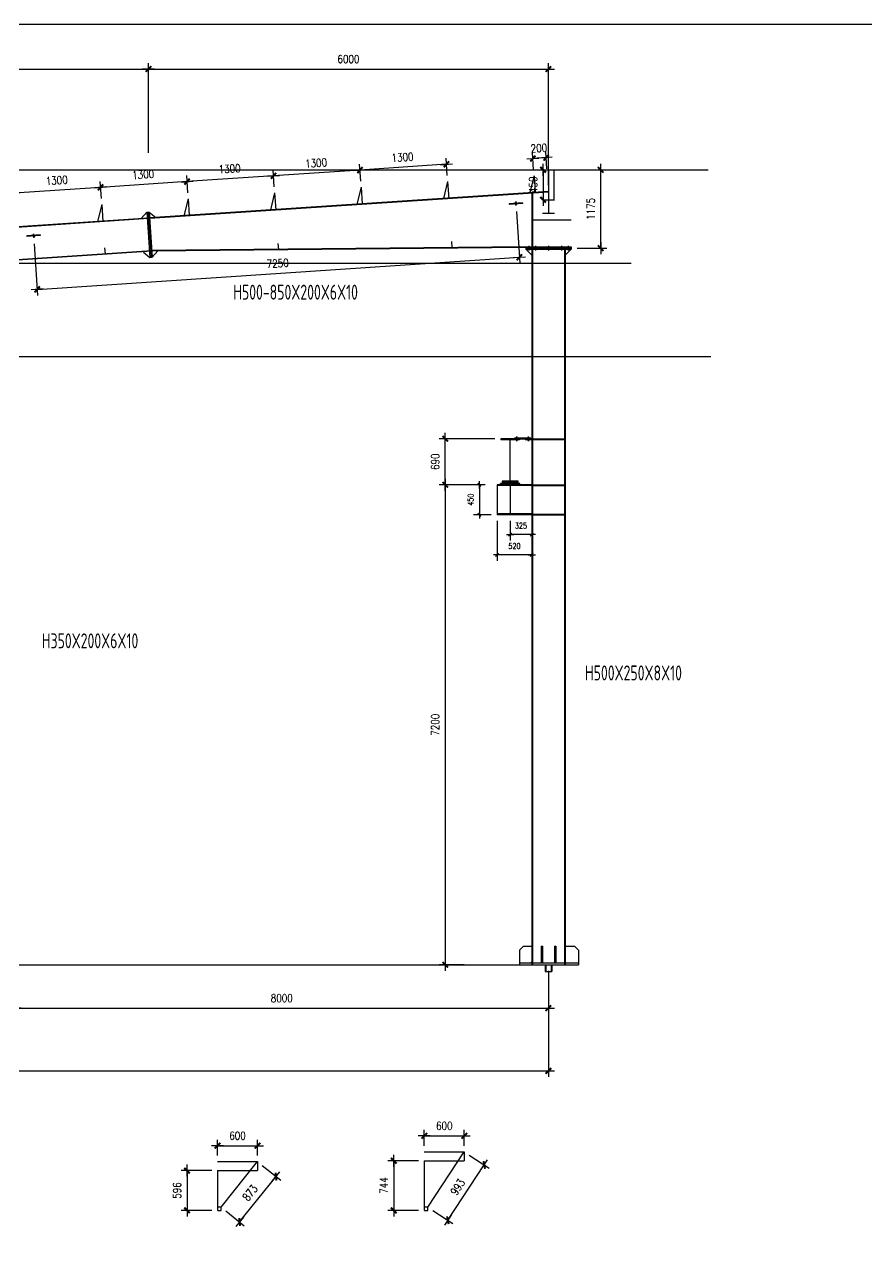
# Model space of a CAD drawing. Header units: millimetres. Extents: x 2451220 to 4527627, y -5186613 to -1639140.
# Drawn here: x 2501903 to 2514538, y -1657442 to -1639140 of the extents above; entities that cross this region are included whole.
import ezdxf

# ---------------------------------------------------------------- set-up
doc = ezdxf.new("R2010")
doc.units = ezdxf.units.MM
doc.header["$LTSCALE"] = 1000
doc.header["$PDMODE"] = 34
doc.styles.add('DIM_FONT', font='simplex.shx', dxfattribs={"width": 0.8, "bigfont": 'hztxt.shx'})
doc.styles.get("Standard").update_dxf_attribs({"font": 'txt', "bigfont": 'gbcbig.shx'})
doc.styles.add('TSSD_Label', font='Tssdeng.shx', dxfattribs={"width": 0.7, "bigfont": 'hztxt.shx'})
doc.dimstyles.get("Standard").update_dxf_attribs({"dimscale": 100, "dimtxt": 3.5, "dimasz": 1, "dimexe": 2.5, "dimexo": 3, "dimgap": 1.5, "dimtad": 1, "dimdec": 0, "dimzin": 0, "dimdsep": 46, "dimtxsty": 'Standard', "dimblk": 'ARCHTICK', "dimcen": 0.09, "dimadec": 0, "dimazin": 0, "dimtfac": 1, "dimtdec": 0, "dimtix": 1, "dimtmove": 2, "dimatfit": 3, "dimldrblk": 'ARCHTICK', "dimfxl": 1, "dimtolj": 1, "dimtzin": 0, "dimarcsym": 0})
doc.dimstyles.new('WGH(1)', dxfattribs={"dimscale": 1.2, "dimtxt": 100, "dimasz": 0.5, "dimexe": 75, "dimexo": 75, "dimgap": 75, "dimtad": 1, "dimdec": 0, "dimzin": 0, "dimdsep": 46, "dimtxsty": 'DIM_FONT', "dimblk1": '_DIMX', "dimblk2": '_DIMX', "dimsah": 1, "dimcen": 0.09, "dimclrd": 3, "dimclre": 3, "dimclrt": 7, "dimadec": 0, "dimazin": 0, "dimtfac": 1, "dimtdec": 0, "dimtix": 1, "dimtmove": 2, "dimatfit": 3, "dimldrblk": '_DIMX', "dimfxl": 1, "dimtolj": 1, "dimtzin": 0, "dimarcsym": 0})

# ---------------------------------------------------------------- blocks, each defined once
blk = doc.blocks.new('_DIMX')
blk.add_line((-150, 0), (150, 0))
at = {"const_width": 50}
blk.add_lwpolyline([(-70, -70), (70, 70)], dxfattribs=at)
blk = doc.blocks.new('*D452')
at = {"color": 3, "lineweight": -2}
for p, q in [((2491764, -1642055), (2491764, -1639719)), ((2503764, -1641067), (2503764, -1639719)), ((2491765, -1639809), (2503764, -1639809))]:
    blk.add_line(p, q, dxfattribs=at)
at = {"layer": 'Defpoints', "color": 0}
for p in [(2503764, -1639809), (2503764, -1641157), (2491764, -1642145)]:
    blk.add_point(p, dxfattribs=at)
at = {"color": 3, "lineweight": -2, "xscale": 0.6, "yscale": 0.6, "zscale": 0.6, "rotation": 180}
blk.add_blockref('_DIMX', (2491764, -1639809), dxfattribs=at)
at = {"color": 3, "lineweight": -2, "xscale": 0.6, "yscale": 0.6, "zscale": 0.6}
blk.add_blockref('_DIMX', (2503764, -1639809), dxfattribs=at)
at = {"color": 7, "insert": (2497764, -1639659), "char_height": 120, "attachment_point": 5, "style": 'DIM_FONT'}
blk.add_mtext('\\A1;12000', dxfattribs=at)
blk = doc.blocks.new('*D2065')
at = {"color": 3, "lineweight": -2}
for p, q in [((2503764, -1640977), (2503764, -1639719)), ((2509764, -1641555), (2509764, -1639719)), ((2503765, -1639809), (2509764, -1639809))]:
    blk.add_line(p, q, dxfattribs=at)
at = {"layer": 'Defpoints', "color": 0}
for p in [(2509764, -1639809), (2503764, -1641067), (2509764, -1641645)]:
    blk.add_point(p, dxfattribs=at)
at = {"color": 3, "lineweight": -2, "xscale": 0.6, "yscale": 0.6, "zscale": 0.6, "rotation": 180}
blk.add_blockref('_DIMX', (2503764, -1639809), dxfattribs=at)
at = {"color": 3, "lineweight": -2, "xscale": 0.6, "yscale": 0.6, "zscale": 0.6}
blk.add_blockref('_DIMX', (2509764, -1639809), dxfattribs=at)
at = {"color": 7, "insert": (2506764, -1639659), "char_height": 120, "attachment_point": 5, "style": 'DIM_FONT'}
blk.add_mtext('\\A1;6000', dxfattribs=at)
blk = doc.blocks.new('*D453')
at = {"color": 3, "lineweight": -2}
for p, q in [((2485764, -1653335), (2485764, -1654928)), ((2509764, -1653335), (2509764, -1654928)), ((2485765, -1654838), (2509764, -1654838))]:
    blk.add_line(p, q, dxfattribs=at)
at = {"layer": 'Defpoints', "color": 0}
for p in [(2485764, -1653245), (2509764, -1653245), (2509764, -1654838)]:
    blk.add_point(p, dxfattribs=at)
at = {"color": 3, "lineweight": -2, "xscale": 0.6, "yscale": 0.6, "zscale": 0.6, "rotation": 180}
blk.add_blockref('_DIMX', (2485764, -1654838), dxfattribs=at)
at = {"color": 3, "lineweight": -2, "xscale": 0.6, "yscale": 0.6, "zscale": 0.6}
blk.add_blockref('_DIMX', (2509764, -1654838), dxfattribs=at)
at = {"color": 7, "insert": (2497764, -1654688), "char_height": 120, "attachment_point": 5, "style": 'DIM_FONT'}
blk.add_mtext('\\A1;24000', dxfattribs=at)
blk = doc.blocks.new('*D456')
at = {"color": 3, "lineweight": -2}
for p, q in [((2501764, -1653335), (2501764, -1653986)), ((2509764, -1653335), (2509764, -1653986)), ((2501765, -1653896), (2509764, -1653896))]:
    blk.add_line(p, q, dxfattribs=at)
at = {"layer": 'Defpoints', "color": 0}
for p in [(2501764, -1653245), (2509764, -1653245), (2509764, -1653896)]:
    blk.add_point(p, dxfattribs=at)
at = {"color": 3, "lineweight": -2, "xscale": 0.6, "yscale": 0.6, "zscale": 0.6, "rotation": 180}
blk.add_blockref('_DIMX', (2501764, -1653896), dxfattribs=at)
at = {"color": 3, "lineweight": -2, "xscale": 0.6, "yscale": 0.6, "zscale": 0.6}
blk.add_blockref('_DIMX', (2509764, -1653896), dxfattribs=at)
at = {"color": 7, "insert": (2505764, -1653746), "char_height": 120, "attachment_point": 5, "style": 'DIM_FONT'}
blk.add_mtext('\\A1;8000', dxfattribs=at)
blk = doc.blocks.new('*D457')
at = {"color": 3, "lineweight": -2}
for p, q in [((2509542, -1641319), (2509525, -1641062)), ((2509530, -1641152), (2509530, -1641152)), ((2509731, -1641138), (2509531, -1641152)), ((2509742, -1641305), (2509725, -1641049)), ((2509731, -1641138), (2509732, -1641138))]:
    blk.add_line(p, q, dxfattribs=at)
at = {"layer": 'Defpoints', "color": 0}
for p in [(2509531, -1641152), (2509748, -1641395), (2509548, -1641409)]:
    blk.add_point(p, dxfattribs=at)
at = {"color": 3, "lineweight": -2, "xscale": 0.6, "yscale": 0.6, "zscale": 0.6}
for p, rotation in [((2509531, -1641152), 3.814074834272617), ((2509731, -1641138), 183.8140748342726)]:
    blk.add_blockref('_DIMX', p, dxfattribs=dict(at, rotation=rotation))
at = {"color": 7, "insert": (2509621, -1640995), "char_height": 120, "attachment_point": 5, "rotation": 3.8141, "style": 'DIM_FONT'}
blk.add_mtext('\\A1;200', dxfattribs=at)
blk = doc.blocks.new('*D2068')
at = {"color": 3, "lineweight": -2}
for p, q in [((2508245, -1641405), (2508228, -1641148)), ((2506948, -1641492), (2506931, -1641235)), ((2508233, -1641238), (2506937, -1641325))]:
    blk.add_line(p, q, dxfattribs=at)
at = {"layer": 'Defpoints', "color": 0}
for p in [(2506937, -1641325), (2508251, -1641495), (2506954, -1641582)]:
    blk.add_point(p, dxfattribs=at)
at = {"color": 3, "lineweight": -2, "xscale": 0.6, "yscale": 0.6, "zscale": 0.6}
for p, rotation in [((2508234, -1641238), 3.814074823641809), ((2506937, -1641325), 183.8140748236418)]:
    blk.add_blockref('_DIMX', p, dxfattribs=dict(at, rotation=rotation))
at = {"color": 7, "insert": (2507575, -1641132), "char_height": 120, "attachment_point": 5, "rotation": 3.8141, "style": 'DIM_FONT'}
blk.add_mtext('\\A1;1300', dxfattribs=at)
blk = doc.blocks.new('*D2069')
at = {"color": 3, "lineweight": -2}
for p, q in [((2505651, -1641578), (2505634, -1641321)), ((2506936, -1641325), (2505640, -1641411)), ((2506948, -1641492), (2506931, -1641235))]:
    blk.add_line(p, q, dxfattribs=at)
at = {"layer": 'Defpoints', "color": 0}
for p in [(2505640, -1641411), (2505657, -1641668), (2506954, -1641582)]:
    blk.add_point(p, dxfattribs=at)
at = {"color": 3, "lineweight": -2, "xscale": 0.6, "yscale": 0.6, "zscale": 0.6}
for p, rotation in [((2505640, -1641411), 183.8140748236418), ((2506937, -1641325), 3.814074823641809)]:
    blk.add_blockref('_DIMX', p, dxfattribs=dict(at, rotation=rotation))
at = {"color": 7, "insert": (2506278, -1641218), "char_height": 120, "attachment_point": 5, "rotation": 3.8141, "style": 'DIM_FONT'}
blk.add_mtext('\\A1;1300', dxfattribs=at)
blk = doc.blocks.new('*D2070')
at = {"color": 3, "lineweight": -2}
for p, q in [((2505651, -1641578), (2505634, -1641321)), ((2504354, -1641665), (2504337, -1641408)), ((2505639, -1641411), (2504343, -1641497))]:
    blk.add_line(p, q, dxfattribs=at)
at = {"layer": 'Defpoints', "color": 0}
for p in [(2504343, -1641498), (2504360, -1641754), (2505657, -1641668)]:
    blk.add_point(p, dxfattribs=at)
at = {"color": 3, "lineweight": -2, "xscale": 0.6, "yscale": 0.6, "zscale": 0.6}
for p, rotation in [((2505640, -1641411), 3.814074823641809), ((2504343, -1641498), 183.8140748236418)]:
    blk.add_blockref('_DIMX', p, dxfattribs=dict(at, rotation=rotation))
at = {"color": 7, "insert": (2504981, -1641305), "char_height": 120, "attachment_point": 5, "rotation": 3.8141, "style": 'DIM_FONT'}
blk.add_mtext('\\A1;1300', dxfattribs=at)
blk = doc.blocks.new('*D2071')
at = {"color": 3, "lineweight": -2}
for p, q in [((2503057, -1641751), (2503039, -1641494)), ((2504342, -1641498), (2503046, -1641584)), ((2504354, -1641665), (2504337, -1641408))]:
    blk.add_line(p, q, dxfattribs=at)
at = {"layer": 'Defpoints', "color": 0}
for p in [(2503045, -1641584), (2504360, -1641754), (2503063, -1641841)]:
    blk.add_point(p, dxfattribs=at)
at = {"color": 3, "lineweight": -2, "xscale": 0.6, "yscale": 0.6, "zscale": 0.6}
for p, rotation in [((2503045, -1641584), 183.8140748236418), ((2504343, -1641498), 3.814074823641809)]:
    blk.add_blockref('_DIMX', p, dxfattribs=dict(at, rotation=rotation))
at = {"color": 7, "insert": (2503684, -1641391), "char_height": 120, "attachment_point": 5, "rotation": 3.8141, "style": 'DIM_FONT'}
blk.add_mtext('\\A1;1300', dxfattribs=at)
blk = doc.blocks.new('*D2072')
at = {"color": 3, "lineweight": -2}
for p, q in [((2501759, -1641838), (2501742, -1641581)), ((2503057, -1641751), (2503039, -1641494)), ((2503045, -1641584), (2501749, -1641670))]:
    blk.add_line(p, q, dxfattribs=at)
at = {"layer": 'Defpoints', "color": 0}
for p in [(2501748, -1641670), (2501765, -1641927), (2503063, -1641841)]:
    blk.add_point(p, dxfattribs=at)
at = {"color": 3, "lineweight": -2, "xscale": 0.6, "yscale": 0.6, "zscale": 0.6}
for p, rotation in [((2503045, -1641584), 3.814074823641809), ((2501748, -1641670), 183.8140748236418)]:
    blk.add_blockref('_DIMX', p, dxfattribs=dict(at, rotation=rotation))
at = {"color": 7, "insert": (2502387, -1641478), "char_height": 120, "attachment_point": 5, "rotation": 3.8141, "style": 'DIM_FONT'}
blk.add_mtext('\\A1;1300', dxfattribs=at)
blk = doc.blocks.new('*D2093')
at = {"color": 3, "lineweight": -2}
for p, q in [((2509283, -1641947), (2509334, -1642722)), ((2502049, -1642430), (2502100, -1643204)), ((2502095, -1643114), (2509328, -1642632))]:
    blk.add_line(p, q, dxfattribs=at)
at = {"layer": 'Defpoints', "color": 0}
for p in [(2509277, -1641858), (2502043, -1642340), (2509328, -1642632)]:
    blk.add_point(p, dxfattribs=at)
at = {"color": 3, "lineweight": -2, "xscale": 0.6, "yscale": 0.6, "zscale": 0.6}
for p, rotation in [((2509328, -1642632), 3.814074834316788), ((2502095, -1643114), 183.8140748343168)]:
    blk.add_blockref('_DIMX', p, dxfattribs=dict(at, rotation=rotation))
at = {"color": 7, "insert": (2505702, -1642723), "char_height": 120, "attachment_point": 5, "rotation": 3.8141, "style": 'DIM_FONT'}
blk.add_mtext('\\A1;7250', dxfattribs=at)
blk = doc.blocks.new('*D464')
at = {"color": 3, "lineweight": -2}
for p, q in [((2508554, -1646045), (2508126, -1646045)), ((2508216, -1646045), (2508216, -1653244)), ((2508500, -1653245), (2508126, -1653245))]:
    blk.add_line(p, q, dxfattribs=at)
at = {"layer": 'Defpoints', "color": 0}
for p in [(2508644, -1646045), (2508216, -1653245), (2508590, -1653245)]:
    blk.add_point(p, dxfattribs=at)
at = {"color": 3, "lineweight": -2, "xscale": 0.6, "yscale": 0.6, "zscale": 0.6}
for p, rotation in [((2508216, -1646045), 90), ((2508216, -1653245), 270)]:
    blk.add_blockref('_DIMX', p, dxfattribs=dict(at, rotation=rotation))
at = {"color": 7, "insert": (2508066, -1649645), "char_height": 120, "attachment_point": 5, "rotation": 90, "style": 'DIM_FONT'}
blk.add_mtext('\\A1;7200', dxfattribs=at)
blk = doc.blocks.new('*D2099')
at = {"color": 3, "lineweight": -2}
for p, q in [((2508814, -1646045), (2508638, -1646045)), ((2508728, -1646045), (2508728, -1646494)), ((2508904, -1646495), (2508638, -1646495))]:
    blk.add_line(p, q, dxfattribs=at)
at = {"layer": 'Defpoints', "color": 0}
for p in [(2508904, -1646045), (2508728, -1646495), (2508994, -1646495)]:
    blk.add_point(p, dxfattribs=at)
at = {"color": 3, "lineweight": -2, "xscale": 0.36, "yscale": 0.36, "zscale": 0.36}
for p, rotation in [((2508728, -1646045), 90), ((2508728, -1646495), 270)]:
    blk.add_blockref('_DIMX', p, dxfattribs=dict(at, rotation=rotation))
at = {"color": 7, "insert": (2508596, -1646270), "char_height": 84, "attachment_point": 5, "rotation": 90, "style": 'DIM_FONT'}
blk.add_mtext('\\A1;450', dxfattribs=at)
blk = doc.blocks.new('*D2100')
at = {"color": 3, "lineweight": -2}
for p, q in [((2509189, -1646585), (2509189, -1646882)), ((2509514, -1646585), (2509514, -1646882)), ((2509189, -1646792), (2509189, -1646792)), ((2509514, -1646792), (2509189, -1646792)), ((2509515, -1646792), (2509515, -1646792))]:
    blk.add_line(p, q, dxfattribs=at)
at = {"layer": 'Defpoints', "color": 0}
for p in [(2509189, -1646495), (2509514, -1646495), (2509189, -1646792)]:
    blk.add_point(p, dxfattribs=at)
at = {"color": 3, "lineweight": -2, "xscale": 0.36, "yscale": 0.36, "zscale": 0.36}
blk.add_blockref('_DIMX', (2509189, -1646792), dxfattribs=at)
at = {"color": 3, "lineweight": -2, "xscale": 0.36, "yscale": 0.36, "zscale": 0.36, "rotation": 180}
blk.add_blockref('_DIMX', (2509514, -1646792), dxfattribs=at)
at = {"color": 7, "insert": (2509352, -1646660), "char_height": 84, "attachment_point": 5, "style": 'DIM_FONT'}
blk.add_mtext('\\A1;325', dxfattribs=at)
blk = doc.blocks.new('*D2101')
at = {"color": 3, "lineweight": -2}
for p, q in [((2508994, -1646585), (2508994, -1647187)), ((2509514, -1646585), (2509514, -1647187)), ((2509514, -1647097), (2508995, -1647097))]:
    blk.add_line(p, q, dxfattribs=at)
at = {"layer": 'Defpoints', "color": 0}
for p in [(2508994, -1646495), (2509514, -1646495), (2508994, -1647097)]:
    blk.add_point(p, dxfattribs=at)
at = {"color": 3, "lineweight": -2, "xscale": 0.36, "yscale": 0.36, "zscale": 0.36, "rotation": 180}
blk.add_blockref('_DIMX', (2508994, -1647097), dxfattribs=at)
at = {"color": 3, "lineweight": -2, "xscale": 0.36, "yscale": 0.36, "zscale": 0.36}
blk.add_blockref('_DIMX', (2509514, -1647097), dxfattribs=at)
at = {"color": 7, "insert": (2509254, -1646965), "char_height": 84, "attachment_point": 5, "style": 'DIM_FONT'}
blk.add_mtext('\\A1;520', dxfattribs=at)
blk = doc.blocks.new('*D2102')
at = {"color": 3, "lineweight": -2}
for p, q in [((2508959, -1645355), (2508126, -1645355)), ((2508216, -1646044), (2508216, -1645355)), ((2508814, -1646045), (2508126, -1646045))]:
    blk.add_line(p, q, dxfattribs=at)
at = {"layer": 'Defpoints', "color": 0}
for p in [(2508216, -1645355), (2509049, -1645355), (2508904, -1646045)]:
    blk.add_point(p, dxfattribs=at)
at = {"color": 3, "lineweight": -2, "xscale": 0.6, "yscale": 0.6, "zscale": 0.6}
for p, rotation in [((2508216, -1645355), 90), ((2508216, -1646045), 270)]:
    blk.add_blockref('_DIMX', p, dxfattribs=dict(at, rotation=rotation))
at = {"color": 7, "insert": (2508066, -1645700), "char_height": 120, "attachment_point": 5, "rotation": 90, "style": 'DIM_FONT'}
blk.add_mtext('\\A1;690', dxfattribs=at)
blk = doc.blocks.new('*D2103')
at = {"color": 3, "lineweight": -2}
for p, q in [((2510194, -1641320), (2510638, -1641320)), ((2510548, -1642494), (2510548, -1641320)), ((2510194, -1642495), (2510638, -1642495))]:
    blk.add_line(p, q, dxfattribs=at)
at = {"layer": 'Defpoints', "color": 0}
for p in [(2510104, -1641320), (2510548, -1641320), (2510104, -1642495)]:
    blk.add_point(p, dxfattribs=at)
at = {"color": 3, "lineweight": -2, "xscale": 0.6, "yscale": 0.6, "zscale": 0.6}
for p, rotation in [((2510548, -1641320), 90), ((2510548, -1642495), 270)]:
    blk.add_blockref('_DIMX', p, dxfattribs=dict(at, rotation=rotation))
at = {"color": 7, "insert": (2510398, -1641907), "char_height": 120, "attachment_point": 5, "rotation": 90, "style": 'DIM_FONT'}
blk.add_mtext('\\A1;1175', dxfattribs=at)
blk = doc.blocks.new('*D2106')
at = {"color": 3, "lineweight": -2}
blk.add_line((2509684, -1641320), (2509684, -1641769), dxfattribs=at)
at = {"layer": 'Defpoints', "color": 0}
for p in [(2509684, -1641320), (2509684, -1641770), (2509684, -1641770)]:
    blk.add_point(p, dxfattribs=at)
at = {"color": 3, "lineweight": -2, "xscale": 0.6, "yscale": 0.6, "zscale": 0.6}
for p, rotation in [((2509684, -1641320), 90), ((2509684, -1641770), 270)]:
    blk.add_blockref('_DIMX', p, dxfattribs=dict(at, rotation=rotation))
at = {"color": 7, "insert": (2509534, -1641545), "char_height": 120, "attachment_point": 5, "rotation": 90, "style": 'DIM_FONT'}
blk.add_mtext('\\A1;450', dxfattribs=at)
blk = doc.blocks.new('*D1479')
at = {"color": 3, "lineweight": -2}
for p, q in [((2504713, -1656333), (2504252, -1656333)), ((2504342, -1656334), (2504342, -1656928)), ((2504713, -1656929), (2504252, -1656929))]:
    blk.add_line(p, q, dxfattribs=at)
at = {"layer": 'Defpoints', "color": 0}
for p in [(2504803, -1656333), (2504342, -1656929), (2504803, -1656929)]:
    blk.add_point(p, dxfattribs=at)
at = {"color": 3, "lineweight": -2, "xscale": 0.6, "yscale": 0.6, "zscale": 0.6}
for p, rotation in [((2504342, -1656333), 90), ((2504342, -1656929), 270)]:
    blk.add_blockref('_DIMX', p, dxfattribs=dict(at, rotation=rotation))
at = {"color": 7, "insert": (2504192, -1656631), "char_height": 120, "attachment_point": 5, "rotation": 90, "style": 'DIM_FONT'}
blk.add_mtext('\\A1;596', dxfattribs=at)
blk = doc.blocks.new('*D1480')
at = {"color": 3, "lineweight": -2}
for p, q in [((2504800, -1656108), (2504800, -1655869)), ((2504800, -1655959), (2505399, -1655959)), ((2505400, -1656108), (2505400, -1655869))]:
    blk.add_line(p, q, dxfattribs=at)
at = {"layer": 'Defpoints', "color": 0}
for p in [(2505400, -1655959), (2504800, -1656198), (2505400, -1656198)]:
    blk.add_point(p, dxfattribs=at)
at = {"color": 3, "lineweight": -2, "xscale": 0.6, "yscale": 0.6, "zscale": 0.6, "rotation": 180}
blk.add_blockref('_DIMX', (2504800, -1655959), dxfattribs=at)
at = {"color": 3, "lineweight": -2, "xscale": 0.6, "yscale": 0.6, "zscale": 0.6}
blk.add_blockref('_DIMX', (2505400, -1655959), dxfattribs=at)
at = {"color": 7, "insert": (2505100, -1655809), "char_height": 120, "attachment_point": 5, "style": 'DIM_FONT'}
blk.add_mtext('\\A1;600', dxfattribs=at)
blk = doc.blocks.new('*D1481')
at = {"color": 3, "lineweight": -2}
for p, q in [((2505470, -1656254), (2505749, -1656478)), ((2505132, -1657102), (2505678, -1656422)), ((2504923, -1656935), (2505202, -1657159))]:
    blk.add_line(p, q, dxfattribs=at)
at = {"layer": 'Defpoints', "color": 0}
for p in [(2505400, -1656198), (2505678, -1656422), (2504853, -1656879)]:
    blk.add_point(p, dxfattribs=at)
at = {"color": 3, "lineweight": -2, "xscale": 0.6, "yscale": 0.6, "zscale": 0.6}
for p, rotation in [((2505678, -1656422), 51.22750575234268), ((2505131, -1657103), 231.2275057523427)]:
    blk.add_blockref('_DIMX', p, dxfattribs=dict(at, rotation=rotation))
at = {"color": 7, "insert": (2505288, -1656668), "char_height": 120, "attachment_point": 5, "rotation": 51.2275, "style": 'DIM_FONT'}
blk.add_mtext('\\A1;873', dxfattribs=at)
blk = doc.blocks.new('*D1482')
at = {"color": 3, "lineweight": -2}
for p, q in [((2507815, -1656185), (2507354, -1656185)), ((2507444, -1656186), (2507444, -1656928)), ((2507815, -1656929), (2507354, -1656929))]:
    blk.add_line(p, q, dxfattribs=at)
at = {"layer": 'Defpoints', "color": 0}
for p in [(2507905, -1656185), (2507444, -1656929), (2507905, -1656929)]:
    blk.add_point(p, dxfattribs=at)
at = {"color": 3, "lineweight": -2, "xscale": 0.6, "yscale": 0.6, "zscale": 0.6}
for p, rotation in [((2507444, -1656185), 90), ((2507444, -1656929), 270)]:
    blk.add_blockref('_DIMX', p, dxfattribs=dict(at, rotation=rotation))
at = {"color": 7, "insert": (2507294, -1656557), "char_height": 120, "attachment_point": 5, "rotation": 90, "style": 'DIM_FONT'}
blk.add_mtext('\\A1;744', dxfattribs=at)
blk = doc.blocks.new('*D1483')
at = {"color": 3, "lineweight": -2}
for p, q in [((2507902, -1655960), (2507902, -1655721)), ((2507902, -1655811), (2508501, -1655811)), ((2508502, -1655960), (2508502, -1655721))]:
    blk.add_line(p, q, dxfattribs=at)
at = {"layer": 'Defpoints', "color": 0}
for p in [(2508502, -1655811), (2507902, -1656050), (2508502, -1656050)]:
    blk.add_point(p, dxfattribs=at)
at = {"color": 3, "lineweight": -2, "xscale": 0.6, "yscale": 0.6, "zscale": 0.6, "rotation": 180}
blk.add_blockref('_DIMX', (2507902, -1655811), dxfattribs=at)
at = {"color": 3, "lineweight": -2, "xscale": 0.6, "yscale": 0.6, "zscale": 0.6}
blk.add_blockref('_DIMX', (2508502, -1655811), dxfattribs=at)
at = {"color": 7, "insert": (2508202, -1655661), "char_height": 120, "attachment_point": 5, "style": 'DIM_FONT'}
blk.add_mtext('\\A1;600', dxfattribs=at)
blk = doc.blocks.new('*D1484')
at = {"color": 3, "lineweight": -2}
for p, q in [((2508577, -1656100), (2508877, -1656297)), ((2508255, -1657076), (2508801, -1656248)), ((2508030, -1656929), (2508330, -1657126))]:
    blk.add_line(p, q, dxfattribs=at)
at = {"layer": 'Defpoints', "color": 0}
for p in [(2508502, -1656050), (2508802, -1656248), (2507955, -1656879)]:
    blk.add_point(p, dxfattribs=at)
at = {"color": 3, "lineweight": -2, "xscale": 0.6, "yscale": 0.6, "zscale": 0.6}
for p, rotation in [((2508802, -1656248), 56.58192938402099), ((2508255, -1657077), 236.581929384021)]:
    blk.add_blockref('_DIMX', p, dxfattribs=dict(at, rotation=rotation))
at = {"color": 7, "insert": (2508403, -1656580), "char_height": 120, "attachment_point": 5, "rotation": 56.5819, "style": 'DIM_FONT'}
blk.add_mtext('\\A1;993', dxfattribs=at)

msp = doc.modelspace()

# ---------------------------------------------------------------- linework, layer by layer
for p, q in [((2485754.3, -1641319.7), (2512162.5, -1641319.7)), ((2508251, -1641495.1), (2508187.8, -1641749.8)), ((2508251, -1641495.1), (2508268.3, -1641754.5)), ((2509548.1, -1641408.6), (2509484.9, -1641663.4)), ((2509548.1, -1641408.6), (2509564.8, -1641658)), ((2509764.3, -1641644.7), (2503782.3, -1642043.5)), ((2509765, -1641654.7), (2503782.9, -1642053.5)), ((2504359.6, -1641754.5), (2504296.4, -1642009.3)), ((2504359.6, -1641754.5), (2504376.3, -1642003.9)), ((2505656.8, -1641668), (2505593.6, -1641922.8)), ((2505656.8, -1641668), (2505674.1, -1641927.4)), ((2506953.9, -1641581.5), (2506890.7, -1641836.3)), ((2506953.9, -1641581.5), (2506970.5, -1641831)), ((2509514.3, -1641673.4), (2509514.3, -1653244.7)), ((2509524.3, -1641672.8), (2509524.3, -1653244.7)), ((2503062.5, -1641841), (2502999.3, -1642095.7)), ((2503062.5, -1641841), (2503079.7, -1642098.4)), ((2509174.7, -1641829.4), (2509175.4, -1641839.3)), ((2509272.8, -1641797.8), (2509276.8, -1641857.6)), ((2509272.8, -1641797.8), (2509276.8, -1641857.6)), ((2509674.3, -1641769.7), (2509854.3, -1641769.7)), ((2509684.3, -1641769.7), (2509844.3, -1641769.7)), ((2509764.3, -1641769.7), (2509764.3, -1641969.7)), ((2503764.3, -1642044.7), (2491782.3, -1642843.5)), ((2503764.8, -1642052.7), (2491782.8, -1642851.5)), ((2503740.4, -1641956.1), (2503656.6, -1642051.9)), ((2503740.4, -1641956.1), (2503776.3, -1641953.7)), ((2503740.4, -1641956.1), (2503785.6, -1642634.6)), ((2503746.4, -1642045.9), (2503764.3, -1642044.7)), ((2503758.3, -1641954.9), (2503803.6, -1642633.4)), ((2503776.3, -1641953.7), (2503821.5, -1642632.2)), ((2503776.3, -1641953.7), (2503872.1, -1642037.6)), ((2509674.3, -1641969.7), (2509854.3, -1641969.7)), ((2501940.8, -1642311.6), (2501941.5, -1642321.6)), ((2502038.9, -1642280), (2502042.9, -1642339.9)), ((2503105.9, -1642491.5), (2503111.9, -1642581.3)), ((2509424.3, -1642476.7), (2503814.9, -1642532.4)), ((2509424.3, -1642486.7), (2503815.5, -1642542.4)), ((2505707.1, -1642423.6), (2505713.1, -1642513.6)), ((2508311.2, -1642397.8), (2508317.2, -1642487.7)), ((2510004.3, -1642494.7), (2510004.3, -1653244.7)), ((2510014.3, -1642494.7), (2510014.3, -1653244.7)), ((2503815, -1642534.4), (2491779.1, -1643336.8)), ((2503815.5, -1642542.4), (2491779.6, -1643344.8)), ((2503690.1, -1642555.6), (2503785.6, -1642634.6)), ((2503785.6, -1642634.6), (2503821.5, -1642632.2)), ((2503821.5, -1642632.2), (2503905.3, -1642536.4)), ((2509424.3, -1642512.7), (2509514.3, -1642602.7)), ((2510014.3, -1642602.7), (2510104.3, -1642512.7)), ((2485748.3, -1642719.7), (2511006.7, -1642719.7)), ((2485544.3, -1644119.7), (2512202.6, -1644119.7)), ((2509329.3, -1645354.7), (2509049.3, -1645354.7)), ((2509049.3, -1645354.7), (2509049.3, -1645368.7)), ((2509329.3, -1645368.7), (2509049.3, -1645368.7)), ((2509189.3, -1646024.7), (2509189.3, -1645354.7)), ((2509289.3, -1645344.7), (2509254.3, -1645344.7)), ((2509254.3, -1645344.7), (2509254.3, -1645354.7)), ((2509289.3, -1645324.4), (2509289.3, -1645389.7)), ((2509499.3, -1645344.7), (2509289.3, -1645344.7)), ((2509329.3, -1645354.7), (2509329.3, -1645368.7)), ((2509514.3, -1645354.7), (2509414.3, -1645354.7)), ((2509414.3, -1645354.7), (2509414.3, -1645364.7)), ((2509414.3, -1645364.7), (2509514.3, -1645364.7)), ((2509464.3, -1645324.4), (2509464.3, -1645389.7)), ((2509464.3, -1645354.7), (2509499.3, -1645354.7)), ((2509499.3, -1645354.7), (2509499.3, -1645344.7)), ((2509526.3, -1645354.7), (2510004.3, -1645354.7)), ((2509526.3, -1645364.7), (2510004.3, -1645364.7)), ((2509514.3, -1646044.7), (2508994.3, -1646044.7)), ((2508994.3, -1646044.7), (2508994.3, -1646494.7)), ((2509514.3, -1646056.7), (2508994.3, -1646056.7)), ((2509334.3, -1646024.7), (2509044.3, -1646024.7)), ((2509044.3, -1646044.7), (2509044.3, -1646024.7)), ((2509309.3, -1645992.7), (2509069.3, -1645992.7)), ((2509309.3, -1646004.7), (2509069.3, -1646004.7)), ((2509189.3, -1646056.7), (2509189.3, -1646482.7)), ((2509334.3, -1646044.7), (2509334.3, -1646024.7)), ((2509526.3, -1646044.7), (2510004.3, -1646044.7)), ((2509526.3, -1646054.7), (2510004.3, -1646054.7)), ((2509514.3, -1646482.7), (2508994.3, -1646482.7)), ((2509514.3, -1646494.7), (2508994.3, -1646494.7)), ((2509526.3, -1646484.7), (2510004.3, -1646484.7)), ((2509526.3, -1646494.7), (2510004.3, -1646494.7)), ((2509329.3, -1653024.7), (2509389.3, -1652964.7)), ((2509329.3, -1653024.7), (2509329.3, -1653214.7)), ((2509389.3, -1652964.7), (2509524.3, -1652964.7)), ((2509654.3, -1652964.7), (2509654.3, -1653214.7)), ((2509654.3, -1652964.7), (2509674.3, -1652964.7)), ((2509674.3, -1652964.7), (2509674.3, -1653214.7)), ((2509854.3, -1652964.7), (2509854.3, -1653214.7)), ((2509854.3, -1652964.7), (2509874.3, -1652964.7)), ((2509874.3, -1652964.7), (2509874.3, -1653214.7)), ((2510004.3, -1652964.7), (2510153.3, -1652964.7)), ((2510153.3, -1652964.7), (2510213.3, -1653024.7)), ((2510213.3, -1653024.7), (2510213.3, -1653214.7)), ((2485764.3, -1653244.7), (2509764.3, -1653244.7)), ((2509329.3, -1653214.7), (2509329.3, -1653244.7)), ((2509329.3, -1653214.7), (2510213.3, -1653214.7)), ((2509329.3, -1653244.7), (2510213.3, -1653244.7)), ((2509464.3, -1653214.7), (2510064.3, -1653214.7)), ((2509464.3, -1653244.7), (2510064.3, -1653244.7)), ((2509499.3, -1653214.7), (2509514.3, -1653199.7)), ((2509514.3, -1653214.7), (2510028.3, -1653214.7)), ((2509514.3, -1653214.7), (2510028.3, -1653214.7)), ((2509514.3, -1653244.7), (2510028.3, -1653244.7)), ((2509514.3, -1653244.7), (2510028.3, -1653244.7)), ((2509714.3, -1653244.7), (2509714.3, -1653344.7)), ((2509724.3, -1653244.7), (2509724.3, -1653344.7)), ((2509804.3, -1653244.7), (2509804.3, -1653344.7)), ((2509814.3, -1653244.7), (2509814.3, -1653344.7)), ((2510029.3, -1653214.7), (2510014.3, -1653199.7)), ((2510213.3, -1653214.7), (2510213.3, -1653244.7)), ((2509714.3, -1653344.7), (2509814.3, -1653344.7)), ((2504799.8, -1656198), (2505399.8, -1656198)), ((2504852.8, -1656879), (2505399.8, -1656198)), ((2505399.8, -1656198), (2505399.8, -1656333)), ((2507901.9, -1656050), (2508501.9, -1656050)), ((2507901.9, -1656185), (2508501.9, -1656185)), ((2507904.9, -1656929), (2507904.9, -1656185)), ((2507954.9, -1656879), (2508501.9, -1656050)), ((2508501.9, -1656050), (2508501.9, -1656185)), ((2504799.8, -1656333), (2505399.8, -1656333)), ((2504802.8, -1656929), (2504802.8, -1656333)), ((2504802.8, -1656333), (2504852.8, -1656333)), ((2504852.8, -1656879), (2504802.8, -1656879)), ((2504802.8, -1656929), (2504852.8, -1656929)), ((2504852.8, -1656929), (2504852.8, -1656879)), ((2507954.9, -1656879), (2507904.9, -1656879)), ((2507904.9, -1656929), (2507954.9, -1656929)), ((2507954.9, -1656929), (2507954.9, -1656879))]:
    msp.add_line(p, q)
at = {"color": 2}
for p, q in [((2509684.3, -1641319.7), (2509684.3, -1641769.7)), ((2509764.3, -1641319.7), (2509764.3, -1641769.7)), ((2509844.3, -1641319.7), (2509844.3, -1641769.7)), ((2509374.3, -1641816.1), (2509174.7, -1641829.4)), ((2509374.6, -1641821), (2509175.1, -1641834.4)), ((2509375, -1641826), (2509175.4, -1641839.3)), ((2509374.3, -1641816.1), (2509375, -1641826)), ((2509524.3, -1642069.7), (2510104.3, -1642069.7)), ((2502140.3, -1642298.3), (2501940.8, -1642311.6)), ((2502140.7, -1642303.3), (2501941.1, -1642316.6)), ((2502141, -1642308.3), (2501941.5, -1642321.6)), ((2502140.3, -1642298.3), (2502141, -1642308.3)), ((2509424.3, -1642476.7), (2510104.3, -1642476.7)), ((2509424.3, -1642476.7), (2509424.3, -1642512.7)), ((2509424.3, -1642494.7), (2510104.3, -1642494.7)), ((2509469.3, -1642462.8), (2509469.3, -1642529.5)), ((2509569.3, -1642462.8), (2509569.3, -1642529.5)), ((2509764.3, -1642462.8), (2509764.3, -1642529.5)), ((2509959.3, -1642462.8), (2509959.3, -1642529.5)), ((2510059.3, -1642462.8), (2510059.3, -1642529.5)), ((2510104.3, -1642476.7), (2510104.3, -1642512.7)), ((2509424.3, -1642512.7), (2510104.3, -1642512.7))]:
    msp.add_line(p, q, dxfattribs=at)
for points in [[(2795208.2, -1639139.6), (2451219.9, -1639139.6), (2451219.9, -1835785.1), (2795208.2, -1835785.1)], [(2509296.9, -1645333.3), (2509281.2, -1645333.3), (2509281.2, -1645381.1), (2509296.9, -1645381.1)], [(2509471.9, -1645333.3), (2509456.2, -1645333.3), (2509456.2, -1645381.1), (2509471.9, -1645381.1)], [(2509309.3, -1645992.7), (2509069.3, -1645992.7), (2509069.3, -1646004.7), (2509309.3, -1646004.7)]]:
    msp.add_lwpolyline(points, close=True)
for points in [[(2509263.9, -1641813.4), (2509265.9, -1641843.3), (2509285.8, -1641842), (2509283.8, -1641812.1), (2509263.9, -1641813.4)], [(2502029.9, -1642295.7), (2502031.9, -1642325.6), (2502051.9, -1642324.3), (2502049.9, -1642294.3), (2502029.9, -1642295.7)]]:
    msp.add_lwpolyline(points, dxfattribs=at)
msp.add_lwpolyline([(2509499.3, -1645344.7), (2509254.3, -1645344.7), (2509254.3, -1645354.7), (2509499.3, -1645354.7)], close=True, dxfattribs=at)

# ---------------------------------------------------------------- texts
at = {"color": 0, "style": 'TSSD_Label', "width": 0.7}
for s, p in [('H500-850X200X6X10', (2505036.5, -1643268.5)), ('H350X200X6X10', (2502165.3, -1648498.2)), ('H500X250X8X10', (2510313.3, -1648979.6))]:
    msp.add_text(s, height=224.347, dxfattribs=at).set_placement(p)

# ---------------------------------------------------------------- dimensions: what is measured, and where the dimension line sits
for base, p1, p2, picture, middle in [((2503764.3, -1639809.1), (2491764.3, -1642144.8), (2503764.3, -1641156.8), '*D452', (2497764.3, -1639659.1)), ((2509764.3, -1654838), (2485764.3, -1653244.7), (2509764.3, -1653244.7), '*D453', (2497764.3, -1654688))]:
    dim = msp.add_linear_dim(base=base, p1=p1, p2=p2, dimstyle='WGH(1)')
    dim.commit()
    dim.dimension.update_dxf_attribs({"geometry": picture, "text_midpoint": middle})
at = {"color": 2}
dim = msp.add_linear_dim(base=(2509764.3, -1639809.1), p1=(2503764.3, -1641066.8), p2=(2509764.3, -1641644.7), dimstyle='WGH(1)', dxfattribs=at)
dim.commit()
dim.dimension.update_dxf_attribs({"geometry": '*D2065', "text_midpoint": (2506764.3, -1639659.1)})
for p1, p2, distance, picture, middle in [((2509747.7, -1641395.3), (2509548.1, -1641408.6), -257.5, '*D457', (2509620.8, -1640995.3)), ((2502042.9, -1642339.9), (2509276.8, -1641857.6), -776, '*D2093', (2505701.5, -1642723.4)), ((2504852.8, -1656879), (2505399.8, -1656198), -357.3, '*D1481', (2505287.9, -1656668.3)), ((2507954.9, -1656879), (2508501.9, -1656050), -359.4, '*D1484', (2508403.1, -1656579.8))]:
    dim = msp.add_aligned_dim(p1=p1, p2=p2, distance=distance, dimstyle='Standard', override={"dimscale": 1.2, "dimtxt": 100, "dimasz": 0.5, "dimexe": 75, "dimexo": 75, "dimgap": 75, "dimtxsty": 'DIM_FONT', "dimblk1": '_DIMX', "dimblk2": '_DIMX', "dimsah": 1, "dimclrd": 3, "dimclre": 3, "dimclrt": 7, "dimldrblk": '_DIMX'})
    dim.commit()
    dim.dimension.update_dxf_attribs({"geometry": picture, "text_midpoint": middle})
for base, p1, p2, angle, dimstyle, override, picture, middle in [((2504342.5, -1641497.5), (2505656.8, -1641668), (2504359.6, -1641754.5), 3.81407, 'Standard', {"dimscale": 1.2, "dimtxt": 100, "dimasz": 0.5, "dimexe": 75, "dimexo": 75, "dimgap": 75, "dimtxsty": 'DIM_FONT', "dimblk1": '_DIMX', "dimblk2": '_DIMX', "dimsah": 1, "dimclrd": 3, "dimclre": 3, "dimclrt": 7, "dimldrblk": '_DIMX'}, '*D2070', (2504981.1, -1641304.6)), ((2505639.6, -1641411), (2506953.9, -1641581.5), (2505656.8, -1641668), 3.81407, 'Standard', {"dimscale": 1.2, "dimtxt": 100, "dimasz": 0.5, "dimexe": 75, "dimexo": 75, "dimgap": 75, "dimtxsty": 'DIM_FONT', "dimblk1": '_DIMX', "dimblk2": '_DIMX', "dimsah": 1, "dimclrd": 3, "dimclre": 3, "dimclrt": 7, "dimldrblk": '_DIMX'}, '*D2069', (2506278.2, -1641218.1)), ((2506936.8, -1641324.6), (2508251, -1641495.1), (2506953.9, -1641581.5), 3.81407, 'Standard', {"dimscale": 1.2, "dimtxt": 100, "dimasz": 0.5, "dimexe": 75, "dimexo": 75, "dimgap": 75, "dimtxsty": 'DIM_FONT', "dimblk1": '_DIMX', "dimblk2": '_DIMX', "dimsah": 1, "dimclrd": 3, "dimclre": 3, "dimclrt": 7, "dimldrblk": '_DIMX'}, '*D2068', (2507575.3, -1641131.7)), ((2501748.3, -1641670.5), (2503062.5, -1641841), (2501765.4, -1641927.4), 3.81407, 'Standard', {"dimscale": 1.2, "dimtxt": 100, "dimasz": 0.5, "dimexe": 75, "dimexo": 75, "dimgap": 75, "dimtxsty": 'DIM_FONT', "dimblk1": '_DIMX', "dimblk2": '_DIMX', "dimsah": 1, "dimclrd": 3, "dimclre": 3, "dimclrt": 7, "dimldrblk": '_DIMX'}, '*D2072', (2502386.9, -1641477.6)), ((2503045.4, -1641584), (2504359.6, -1641754.5), (2503062.5, -1641841), 3.81407, 'Standard', {"dimscale": 1.2, "dimtxt": 100, "dimasz": 0.5, "dimexe": 75, "dimexo": 75, "dimgap": 75, "dimtxsty": 'DIM_FONT', "dimblk1": '_DIMX', "dimblk2": '_DIMX', "dimsah": 1, "dimclrd": 3, "dimclre": 3, "dimclrt": 7, "dimldrblk": '_DIMX'}, '*D2071', (2503684, -1641391.1)), ((2508216.1, -1645354.7), (2508904.3, -1646044.7), (2509049.3, -1645354.7), 90, 'Standard', {"dimscale": 1.2, "dimtxt": 100, "dimasz": 0.5, "dimexe": 75, "dimexo": 75, "dimgap": 75, "dimtxsty": 'DIM_FONT', "dimblk1": '_DIMX', "dimblk2": '_DIMX', "dimsah": 1, "dimclrd": 3, "dimclre": 3, "dimclrt": 7, "dimldrblk": '_DIMX'}, '*D2102', (2508066.1, -1645699.7)), ((2508216.1, -1653244.7), (2508644.3, -1646044.7), (2508589.9, -1653244.7), 90, 'Standard', {"dimscale": 1.2, "dimtxt": 100, "dimasz": 0.5, "dimexe": 75, "dimexo": 75, "dimgap": 75, "dimtxsty": 'DIM_FONT', "dimblk1": '_DIMX', "dimblk2": '_DIMX', "dimsah": 1, "dimclrd": 3, "dimclre": 3, "dimclrt": 7, "dimldrblk": '_DIMX'}, '*D464', (2508066.1, -1649644.7)), ((2508727.8, -1646494.7), (2508904.3, -1646044.7), (2508994.3, -1646494.7), 90, 'WGH(1)', {"dimtxt": 70, "dimasz": 0.3}, '*D2099', (2508595.8, -1646269.7)), ((2508994.3, -1647096.9), (2509514.3, -1646494.7), (2508994.3, -1646494.7), 180, 'WGH(1)', {"dimtxt": 70, "dimasz": 0.3}, '*D2101', (2509254.3, -1646964.9)), ((2509189.3, -1646791.8), (2509514.3, -1646494.7), (2509189.3, -1646494.7), 180, 'WGH(1)', {"dimtxt": 70, "dimasz": 0.3}, '*D2100', (2509351.8, -1646659.8)), ((2507444.1, -1656929), (2507904.9, -1656185), (2507904.9, -1656929), 90, 'Standard', {"dimscale": 1.2, "dimtxt": 100, "dimasz": 0.5, "dimexe": 75, "dimexo": 75, "dimgap": 75, "dimtxsty": 'DIM_FONT', "dimblk1": '_DIMX', "dimblk2": '_DIMX', "dimsah": 1, "dimclrd": 3, "dimclre": 3, "dimclrt": 7, "dimldrblk": '_DIMX'}, '*D1482', (2507294.1, -1656557)), ((2504342.1, -1656929), (2504802.8, -1656333), (2504802.8, -1656929), 90, 'Standard', {"dimscale": 1.2, "dimtxt": 100, "dimasz": 0.5, "dimexe": 75, "dimexo": 75, "dimgap": 75, "dimtxsty": 'DIM_FONT', "dimblk1": '_DIMX', "dimblk2": '_DIMX', "dimsah": 1, "dimclrd": 3, "dimclre": 3, "dimclrt": 7, "dimldrblk": '_DIMX'}, '*D1479', (2504192.1, -1656631))]:
    dim = msp.add_linear_dim(base=base, p1=p1, p2=p2, angle=angle, dimstyle=dimstyle, override=override)
    dim.commit()
    dim.dimension.update_dxf_attribs({"geometry": picture, "text_midpoint": middle})
for base, p1, p2, picture, middle in [((2509684.3, -1641769.7), (2509684.3, -1641319.7), (2509684.3, -1641769.7), '*D2106', (2509534.3, -1641544.7)), ((2510548.4, -1641319.7), (2510104.3, -1642494.7), (2510104.3, -1641319.7), '*D2103', (2510398.4, -1641907.2))]:
    dim = msp.add_linear_dim(base=base, p1=p1, p2=p2, angle=90, dimstyle='WGH(1)')
    dim.commit()
    dim.dimension.update_dxf_attribs({"geometry": picture, "text_midpoint": middle})
for base, p1, p2, picture, middle in [((2509764.3, -1653895.6), (2501764.3, -1653244.7), (2509764.3, -1653244.7), '*D456', (2505764.3, -1653745.6)), ((2508501.9, -1655810.6), (2507901.9, -1656050), (2508501.9, -1656050), '*D1483', (2508201.9, -1655660.6)), ((2505399.8, -1655958.6), (2504799.8, -1656198), (2505399.8, -1656198), '*D1480', (2505099.8, -1655808.6))]:
    dim = msp.add_linear_dim(base=base, p1=p1, p2=p2, dimstyle='Standard', override={"dimscale": 1.2, "dimtxt": 100, "dimasz": 0.5, "dimexe": 75, "dimexo": 75, "dimgap": 75, "dimtxsty": 'DIM_FONT', "dimblk1": '_DIMX', "dimblk2": '_DIMX', "dimsah": 1, "dimclrd": 3, "dimclre": 3, "dimclrt": 7, "dimldrblk": '_DIMX'})
    dim.commit()
    dim.dimension.update_dxf_attribs({"geometry": picture, "text_midpoint": middle})

doc.saveas('drawing.dxf')
